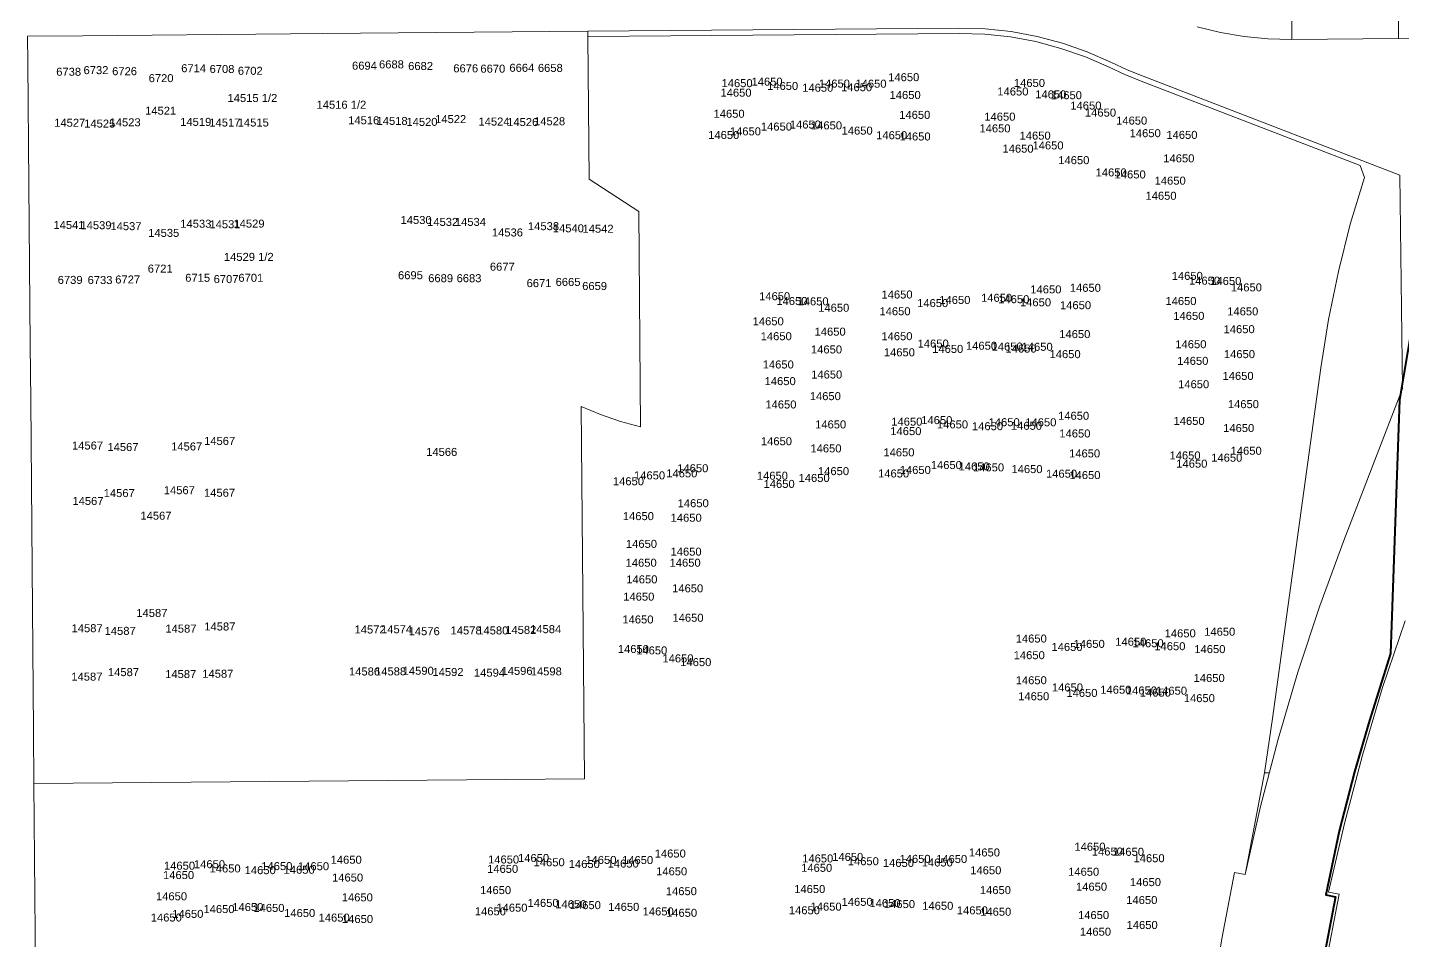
# Model space of a CAD drawing. Header units: feet. Extents: x 865220 to 2843432, y -2240498 to 970288.
# Drawn here: x 2831954 to 2833243, y 962268 to 963124 of the extents above; entities that cross this region are included whole.
import ezdxf
from ezdxf.enums import TextEntityAlignment as Align

# ---------------------------------------------------------------- set-up
doc = ezdxf.new("R2010")
doc.units = ezdxf.units.FT
doc.header["$LTSCALE"] = 0.015
doc.header["$MEASUREMENT"] = 0
doc.layers.add('Dakota County Addresses', color=7, linetype='Continuous')
doc.layers.add('Dakota County Parcels', color=7, linetype='Continuous')
doc.layers.add('WORK BOUNDARY', color=110, linetype='Continuous', lineweight=40)
doc.styles.add('Dimensions 100', font='arial.ttf')

# ---------------------------------------------------------------- blocks, each defined once
blk = doc.blocks.new('ACMAP_ANN_TEMPLATE_Dakota County Addresses')
at = {"layer": 'Dakota County Addresses', "style": 'Dimensions 100'}
blk.add_attdef('DakotaCountyAddress', text='', height=50, dxfattribs=at).set_placement((0, 0), align=Align.CENTER)

msp = doc.modelspace()

# ---------------------------------------------------------------- linework, layer by layer
at = {"layer": 'Dakota County Parcels', "lineweight": 5, "ltscale": 100}
for p, q in [((2833239, 963114), (2833238.8, 963214)), ((2832006.2, 963116.5), (2831954.2, 963116.1)), ((2831954.4, 963091.1), (2831954.2, 963116.1)), ((2832200.8, 963118.2), (2832006.2, 963116.5)), ((2832200.8, 963118.2), (2832230.7, 963118.5)), ((2832230.7, 963118.5), (2832479.3, 963120.7)), ((2832827.1, 963123.7), (2832479.3, 963120.7)), ((2832479.3, 963120.7), (2832479.3, 963115.7)), ((2832827.2, 963118.7), (2832479.3, 963115.7)), ((2832479.3, 963115.7), (2832480.5, 962981.9)), ((2833139, 963113.1), (2833239, 963114)), ((2833239, 963114), (2833259, 963114.2)), ((2831955.4, 962977.4), (2831954.4, 963091.1)), ((2833203.2, 962994.8), (2832997.9, 963073.8)), ((2833240.4, 962985.8), (2832999.7, 963078.5)), ((2833207.1, 962983.6), (2833203.2, 962994.8)), ((2833242.7, 962785.8), (2833240.4, 962985.8)), ((2831956.7, 962826.7), (2831955.4, 962977.4)), ((2832480.5, 962981.9), (2832527, 962951.6)), ((2832527, 962951.6), (2832528.8, 962749.7)), ((2831957.2, 962774.7), (2831956.7, 962826.7)), ((2833166.3, 962805.2), (2833121.1, 962476.4)), ((2833242.7, 962785.8), (2833187.9, 962643.3)), ((2831958.5, 962617.8), (2831957.2, 962774.7)), ((2832476.2, 962419.7), (2832473.2, 962768.8)), ((2833113.4, 962425.3), (2833121.1, 962476.4)), ((2831960.3, 962415.1), (2831959.8, 962465.1)), ((2832476.2, 962419.7), (2831960.3, 962415.2)), ((2833113.4, 962425.3), (2833095.3, 962329.9)), ((2833117.7, 962425.3), (2833113.4, 962425.3)), ((2831960.3, 962415.2), (2831963, 962096.5)), ((2833085.5, 962331.9), (2833095.3, 962329.9)), ((2833183.3, 962311.4), (2833173.6, 962313.4))]:
    msp.add_line(p, q, dxfattribs=at)
for points in [[(2833139, 963113.1), (2833139, 963136.4), (2833138.9, 963156.4), (2833138.8, 963213.1)], [(2833139, 963113.1), (2833116.7, 963113.7), (2833094.4, 963115.9), (2833072.3, 963119.6), (2833050.5, 963124.8)], [(2832970, 963091.5), (2832947.4, 963101.4), (2832924.2, 963109.5), (2832900.4, 963115.9), (2832876.2, 963120.4), (2832851.7, 963123), (2832827.1, 963123.7)], [(2832967.8, 963087), (2832945.6, 963096.7), (2832922.7, 963104.7), (2832899.3, 963111), (2832875.5, 963115.4), (2832851.4, 963118), (2832827.2, 963118.7)], [(2832967.8, 963087), (2832982.7, 963080.1), (2832997.9, 963073.8)], [(2832970, 963091.5), (2832984.7, 963084.7), (2832999.7, 963078.5)], [(2833207.1, 962983.6), (2833193.9, 962939.7), (2833182.7, 962895.3), (2833173.5, 962850.4), (2833166.3, 962805.2)], [(2832473.2, 962768.8), (2832491.3, 962761.3), (2832509.8, 962754.9), (2832528.8, 962749.7)], [(2833187.9, 962643.3), (2833165.4, 962581.9), (2833144.8, 962519.8), (2833126.3, 962457), (2833109.7, 962393.7), (2833095.3, 962329.9)], [(2831959.8, 962465.1), (2831959.8, 962465.1), (2831958.5, 962617.8)], [(2833173.6, 962313.4), (2833188.3, 962377.9), (2833205.2, 962441.9), (2833224.2, 962505.2), (2833245.3, 962567.9)], [(2833085.5, 962331.9), (2833073.4, 962269.6), (2833063.2, 962206.9), (2833055, 962143.9)], [(2833141.8, 961887.7), (2833142.3, 961958.8), (2833145.4, 962029.8), (2833151, 962100.7), (2833159.3, 962171.3), (2833170, 962241.5), (2833183.3, 962311.4)]]:
    msp.add_lwpolyline(points, dxfattribs=at)
at = {"layer": 'WORK BOUNDARY', "ltscale": 100, "flags": 128}
msp.add_lwpolyline([(2833255, 962864), (2833239.9, 962775.2), (2833231.7, 962537.1), (2833211.8, 962474.4), (2833197.9, 962426.3), (2833183.6, 962370.7), (2833171, 962310.8), (2833179.9, 962309.1), (2833167.1, 962242), (2833158.1, 962183.7), (2833145.2, 962065.5), (2833139.3, 961958.9), (2833138.8, 961887.7), (2833139.6, 961817.8), (2833140.9, 961711.7), (2833143.2, 961510.6), (2833143.2, 961292.4), (2833156, 961218.5), (2833168.5, 961096.8), (2833182.8, 960984.7), (2833197.2, 960855.1), (2833211.9, 960564.4), (2833241.9, 957803.3)], dxfattribs=at)

# ---------------------------------------------------------------- block references
at = {"layer": 'Dakota County Addresses', "lineweight": 5, "ltscale": 100, "xscale": 0.15, "yscale": 0.15, "zscale": 0.15}
for p, values in [((2831992.8, 963079), {'DakotaCountyAddress': '6738'}), ((2832018.4, 963080.5), {'DakotaCountyAddress': '6732'}), ((2832045.2, 963079.5), {'DakotaCountyAddress': '6726'}), ((2832109.9, 963082.3), {'DakotaCountyAddress': '6714'}), ((2832136.5, 963081.6), {'DakotaCountyAddress': '6708'}), ((2832163, 963079.9), {'DakotaCountyAddress': '6702'}), ((2832270, 963084.7), {'DakotaCountyAddress': '6694'}), ((2832295.3, 963085.9), {'DakotaCountyAddress': '6688'}), ((2832322.6, 963084.4), {'DakotaCountyAddress': '6682'}), ((2832364.9, 963082.2), {'DakotaCountyAddress': '6676'}), ((2832390.3, 963081.9), {'DakotaCountyAddress': '6670'}), ((2832417.5, 963082.7), {'DakotaCountyAddress': '6664'}), ((2832444.2, 963082.6), {'DakotaCountyAddress': '6658'}), ((2832079.4, 963073), {'DakotaCountyAddress': '6720'}), ((2832619.2, 963068.3), {'DakotaCountyAddress': '14650'}), ((2832647.3, 963069.7), {'DakotaCountyAddress': '14650'}), ((2832661.9, 963065.7), {'DakotaCountyAddress': '14650'}), ((2832710.4, 963067.9), {'DakotaCountyAddress': '14650'}), ((2832744.7, 963067.8), {'DakotaCountyAddress': '14650'}), ((2832775.4, 963073.9), {'DakotaCountyAddress': '14650'}), ((2832893.2, 963068.5), {'DakotaCountyAddress': '14650'}), ((2832165, 963054.4), {'DakotaCountyAddress': '14515 1/2'}), ((2832618.2, 963059.4), {'DakotaCountyAddress': '14650'}), ((2832694.8, 963064), {'DakotaCountyAddress': '14650'}), ((2832731.2, 963064.5), {'DakotaCountyAddress': '14650'}), ((2832776.7, 963057.2), {'DakotaCountyAddress': '14650'}), ((2832877.7, 963060.5), {'DakotaCountyAddress': '14650'}), ((2832913.2, 963057.8), {'DakotaCountyAddress': '14650'}), ((2832927.8, 963057), {'DakotaCountyAddress': '14650'}), ((2832079, 963042.5), {'DakotaCountyAddress': '14521'}), ((2832248.4, 963048.1), {'DakotaCountyAddress': '14516 1/2'}), ((2832611.7, 963039.6), {'DakotaCountyAddress': '14650'}), ((2832946.1, 963047.3), {'DakotaCountyAddress': '14650'}), ((2832959.8, 963040.7), {'DakotaCountyAddress': '14650'}), ((2831993.8, 963031.2), {'DakotaCountyAddress': '14527'}), ((2832021.9, 963030.4), {'DakotaCountyAddress': '14525'}), ((2832045.7, 963031.6), {'DakotaCountyAddress': '14523'}), ((2832111.9, 963032), {'DakotaCountyAddress': '14519'}), ((2832139.2, 963031.4), {'DakotaCountyAddress': '14517'}), ((2832165.8, 963031.4), {'DakotaCountyAddress': '14515'}), ((2832269.3, 963033.5), {'DakotaCountyAddress': '14516'}), ((2832295.9, 963032.9), {'DakotaCountyAddress': '14518'}), ((2832323.9, 963032), {'DakotaCountyAddress': '14520'}), ((2832350.8, 963034.6), {'DakotaCountyAddress': '14522'}), ((2832391.4, 963032.3), {'DakotaCountyAddress': '14524'}), ((2832418.3, 963031.8), {'DakotaCountyAddress': '14526'}), ((2832443.5, 963032.6), {'DakotaCountyAddress': '14528'}), ((2832656.1, 963027.6), {'DakotaCountyAddress': '14650'}), ((2832683.2, 963029.5), {'DakotaCountyAddress': '14650'}), ((2832703, 963028.7), {'DakotaCountyAddress': '14650'}), ((2832785.7, 963038.6), {'DakotaCountyAddress': '14650'}), ((2832865.5, 963036.9), {'DakotaCountyAddress': '14650'}), ((2832989, 963033.2), {'DakotaCountyAddress': '14650'}), ((2832606.7, 963019.7), {'DakotaCountyAddress': '14650'}), ((2832627, 963023.1), {'DakotaCountyAddress': '14650'}), ((2832731.7, 963023.8), {'DakotaCountyAddress': '14650'}), ((2832764.1, 963019.5), {'DakotaCountyAddress': '14650'}), ((2832786, 963018.3), {'DakotaCountyAddress': '14650'}), ((2832860.9, 963025.9), {'DakotaCountyAddress': '14650'}), ((2832898.5, 963019.1), {'DakotaCountyAddress': '14650'}), ((2833001.7, 963021.4), {'DakotaCountyAddress': '14650'}), ((2833036.1, 963019.8), {'DakotaCountyAddress': '14650'}), ((2832882.5, 963006.9), {'DakotaCountyAddress': '14650'}), ((2832910.6, 963009.9), {'DakotaCountyAddress': '14650'}), ((2832934.8, 962996.1), {'DakotaCountyAddress': '14650'}), ((2833033.2, 962997.8), {'DakotaCountyAddress': '14650'}), ((2832969.8, 962984.6), {'DakotaCountyAddress': '14650'}), ((2832987.6, 962982.7), {'DakotaCountyAddress': '14650'}), ((2833025.1, 962976.9), {'DakotaCountyAddress': '14650'}), ((2833016.5, 962962.7), {'DakotaCountyAddress': '14650'}), ((2832112, 962936.5), {'DakotaCountyAddress': '14533'}), ((2832161.8, 962936.6), {'DakotaCountyAddress': '14529'}), ((2832318.4, 962940), {'DakotaCountyAddress': '14530'}), ((2832343.3, 962938.2), {'DakotaCountyAddress': '14532'}), ((2832369.3, 962938.2), {'DakotaCountyAddress': '14534'}), ((2831993.1, 962935.3), {'DakotaCountyAddress': '14541'}), ((2832018.4, 962935.1), {'DakotaCountyAddress': '14539'}), ((2832046.5, 962934.2), {'DakotaCountyAddress': '14537'}), ((2832081.9, 962927.9), {'DakotaCountyAddress': '14535'}), ((2832139.3, 962936), {'DakotaCountyAddress': '14531'}), ((2832404, 962928.3), {'DakotaCountyAddress': '14536'}), ((2832437.8, 962934.2), {'DakotaCountyAddress': '14538'}), ((2832461.1, 962932.2), {'DakotaCountyAddress': '14540'}), ((2832488.9, 962931.8), {'DakotaCountyAddress': '14542'}), ((2832161.6, 962905.4), {'DakotaCountyAddress': '14529 1/2'}), ((2832078.6, 962894.4), {'DakotaCountyAddress': '6721'}), ((2832113.7, 962885.8), {'DakotaCountyAddress': '6715'}), ((2832163.5, 962885.8), {'DakotaCountyAddress': '6701'}), ((2832313.1, 962888.2), {'DakotaCountyAddress': '6695'}), ((2832341.4, 962885.4), {'DakotaCountyAddress': '6689'}), ((2832368, 962885.4), {'DakotaCountyAddress': '6683'}), ((2832399.2, 962896.2), {'DakotaCountyAddress': '6677'}), ((2833041.1, 962887.6), {'DakotaCountyAddress': '14650'}), ((2831994.2, 962883.8), {'DakotaCountyAddress': '6739'}), ((2832022.2, 962883.7), {'DakotaCountyAddress': '6733'}), ((2832048.1, 962884.2), {'DakotaCountyAddress': '6727'}), ((2832140.3, 962884.6), {'DakotaCountyAddress': '6707'}), ((2832433.6, 962880.8), {'DakotaCountyAddress': '6671'}), ((2832460.8, 962881.9), {'DakotaCountyAddress': '6665'}), ((2832485.7, 962878.1), {'DakotaCountyAddress': '6659'}), ((2832908.6, 962874.9), {'DakotaCountyAddress': '14650'}), ((2832945.6, 962876.4), {'DakotaCountyAddress': '14650'}), ((2833057.3, 962883.1), {'DakotaCountyAddress': '14650'}), ((2833077.2, 962882.8), {'DakotaCountyAddress': '14650'}), ((2833096.5, 962876.8), {'DakotaCountyAddress': '14650'}), ((2832654.4, 962868.5), {'DakotaCountyAddress': '14650'}), ((2832670.6, 962864), {'DakotaCountyAddress': '14650'}), ((2832690.4, 962863.7), {'DakotaCountyAddress': '14650'}), ((2832769.1, 962870.1), {'DakotaCountyAddress': '14650'}), ((2832802.5, 962862.1), {'DakotaCountyAddress': '14650'}), ((2832823.3, 962865), {'DakotaCountyAddress': '14650'}), ((2832862.4, 962867), {'DakotaCountyAddress': '14650'}), ((2832878.5, 962865.7), {'DakotaCountyAddress': '14650'}), ((2832898.9, 962862.8), {'DakotaCountyAddress': '14650'}), ((2832936.4, 962860.1), {'DakotaCountyAddress': '14650'}), ((2833035.2, 962864), {'DakotaCountyAddress': '14650'}), ((2832709.8, 962857.7), {'DakotaCountyAddress': '14650'}), ((2832767.2, 962854.4), {'DakotaCountyAddress': '14650'}), ((2833042.6, 962850.1), {'DakotaCountyAddress': '14650'}), ((2833093.1, 962854.3), {'DakotaCountyAddress': '14650'}), ((2832648.4, 962845), {'DakotaCountyAddress': '14650'}), ((2832706.4, 962835.3), {'DakotaCountyAddress': '14650'}), ((2833089.7, 962837.6), {'DakotaCountyAddress': '14650'}), ((2832655.9, 962831), {'DakotaCountyAddress': '14650'}), ((2832769, 962831), {'DakotaCountyAddress': '14650'}), ((2832803, 962824.1), {'DakotaCountyAddress': '14650'}), ((2832848.3, 962822.1), {'DakotaCountyAddress': '14650'}), ((2832872.3, 962821.3), {'DakotaCountyAddress': '14650'}), ((2832900.4, 962821.1), {'DakotaCountyAddress': '14650'}), ((2832935.7, 962833), {'DakotaCountyAddress': '14650'}), ((2833044.5, 962823.5), {'DakotaCountyAddress': '14650'}), ((2832703, 962818.6), {'DakotaCountyAddress': '14650'}), ((2832771.3, 962815.9), {'DakotaCountyAddress': '14650'}), ((2832816.6, 962819.1), {'DakotaCountyAddress': '14650'}), ((2832885.3, 962819.4), {'DakotaCountyAddress': '14650'}), ((2832926.6, 962814.2), {'DakotaCountyAddress': '14650'}), ((2833046.3, 962807.9), {'DakotaCountyAddress': '14650'}), ((2833090, 962814.2), {'DakotaCountyAddress': '14650'}), ((2832657.8, 962804.5), {'DakotaCountyAddress': '14650'}), ((2832703.2, 962795.1), {'DakotaCountyAddress': '14650'}), ((2832659.6, 962788.9), {'DakotaCountyAddress': '14650'}), ((2833047.1, 962786), {'DakotaCountyAddress': '14650'}), ((2833088.7, 962793.8), {'DakotaCountyAddress': '14650'}), ((2832701.9, 962774.8), {'DakotaCountyAddress': '14650'}), ((2832660.3, 962767), {'DakotaCountyAddress': '14650'}), ((2832934.6, 962756.4), {'DakotaCountyAddress': '14650'}), ((2833093.7, 962767.3), {'DakotaCountyAddress': '14650'}), ((2832706.9, 962748.3), {'DakotaCountyAddress': '14650'}), ((2832778.3, 962750.9), {'DakotaCountyAddress': '14650'}), ((2832806.4, 962752.3), {'DakotaCountyAddress': '14650'}), ((2832821.1, 962748.3), {'DakotaCountyAddress': '14650'}), ((2832853.9, 962746.6), {'DakotaCountyAddress': '14650'}), ((2832869.5, 962750.4), {'DakotaCountyAddress': '14650'}), ((2832890.4, 962747), {'DakotaCountyAddress': '14650'}), ((2832903.9, 962750.3), {'DakotaCountyAddress': '14650'}), ((2833042.8, 962751.6), {'DakotaCountyAddress': '14650'}), ((2833089.3, 962744.9), {'DakotaCountyAddress': '14650'}), ((2832134.3, 962732.8), {'DakotaCountyAddress': '14567'}), ((2832134.3, 962732.8), {'DakotaCountyAddress': '14567'}), ((2832134.3, 962732.8), {'DakotaCountyAddress': '14567'}), ((2832656.1, 962732.5), {'DakotaCountyAddress': '14650'}), ((2832777.4, 962742), {'DakotaCountyAddress': '14650'}), ((2832935.8, 962739.8), {'DakotaCountyAddress': '14650'}), ((2832010.5, 962728.5), {'DakotaCountyAddress': '14567'}), ((2832010.5, 962728.5), {'DakotaCountyAddress': '14567'}), ((2832010.5, 962728.5), {'DakotaCountyAddress': '14567'}), ((2832043.7, 962727.1), {'DakotaCountyAddress': '14567'}), ((2832043.7, 962727.1), {'DakotaCountyAddress': '14567'}), ((2832043.7, 962727.1), {'DakotaCountyAddress': '14567'}), ((2832103.4, 962727.6), {'DakotaCountyAddress': '14567'}), ((2832103.4, 962727.6), {'DakotaCountyAddress': '14567'}), ((2832103.4, 962727.6), {'DakotaCountyAddress': '14567'}), ((2832342.4, 962722.5), {'DakotaCountyAddress': '14566'}), ((2832702.5, 962725.8), {'DakotaCountyAddress': '14650'}), ((2832770.9, 962722.1), {'DakotaCountyAddress': '14650'}), ((2832944.9, 962721.1), {'DakotaCountyAddress': '14650'}), ((2833039, 962719.2), {'DakotaCountyAddress': '14650'}), ((2833096.3, 962723.6), {'DakotaCountyAddress': '14650'}), ((2832577.7, 962707.2), {'DakotaCountyAddress': '14650'}), ((2832709.6, 962704.5), {'DakotaCountyAddress': '14650'}), ((2832786.2, 962705.6), {'DakotaCountyAddress': '14650'}), ((2832815.3, 962710.2), {'DakotaCountyAddress': '14650'}), ((2832841.4, 962708.9), {'DakotaCountyAddress': '14650'}), ((2832854.9, 962708), {'DakotaCountyAddress': '14650'}), ((2832890.9, 962706.4), {'DakotaCountyAddress': '14650'}), ((2833045.4, 962711.5), {'DakotaCountyAddress': '14650'}), ((2833078.1, 962717.1), {'DakotaCountyAddress': '14650'}), ((2832517.4, 962695), {'DakotaCountyAddress': '14650'}), ((2832537.2, 962700.5), {'DakotaCountyAddress': '14650'}), ((2832567.4, 962702.4), {'DakotaCountyAddress': '14650'}), ((2832652.3, 962700.2), {'DakotaCountyAddress': '14650'}), ((2832658.6, 962692.5), {'DakotaCountyAddress': '14650'}), ((2832691.4, 962698.1), {'DakotaCountyAddress': '14650'}), ((2832765.9, 962702.3), {'DakotaCountyAddress': '14650'}), ((2832923.3, 962702.1), {'DakotaCountyAddress': '14650'}), ((2832945.2, 962700.8), {'DakotaCountyAddress': '14650'}), ((2832040.2, 962683.9), {'DakotaCountyAddress': '14567'}), ((2832040.2, 962683.9), {'DakotaCountyAddress': '14567'}), ((2832040.2, 962683.9), {'DakotaCountyAddress': '14567'}), ((2832096.5, 962686.6), {'DakotaCountyAddress': '14567'}), ((2832096.5, 962686.6), {'DakotaCountyAddress': '14567'}), ((2832096.5, 962686.6), {'DakotaCountyAddress': '14567'}), ((2832134.2, 962684.2), {'DakotaCountyAddress': '14567'}), ((2832134.2, 962684.2), {'DakotaCountyAddress': '14567'}), ((2832134.2, 962684.2), {'DakotaCountyAddress': '14567'}), ((2832010.9, 962676.5), {'DakotaCountyAddress': '14567'}), ((2832010.9, 962676.5), {'DakotaCountyAddress': '14567'}), ((2832010.9, 962676.5), {'DakotaCountyAddress': '14567'}), ((2832578.1, 962674.4), {'DakotaCountyAddress': '14650'}), ((2832074.6, 962662.7), {'DakotaCountyAddress': '14567'}), ((2832526.7, 962662.3), {'DakotaCountyAddress': '14650'}), ((2832571.5, 962660.8), {'DakotaCountyAddress': '14650'}), ((2832529.6, 962636.3), {'DakotaCountyAddress': '14650'}), ((2832571.4, 962629), {'DakotaCountyAddress': '14650'}), ((2832529.3, 962618.6), {'DakotaCountyAddress': '14650'}), ((2832570.5, 962618.6), {'DakotaCountyAddress': '14650'}), ((2832530, 962603), {'DakotaCountyAddress': '14650'}), ((2832572.9, 962594.6), {'DakotaCountyAddress': '14650'}), ((2832527.1, 962586.8), {'DakotaCountyAddress': '14650'}), ((2832070.8, 962571.5), {'DakotaCountyAddress': '14587'}), ((2832526.3, 962565.4), {'DakotaCountyAddress': '14650'}), ((2832573.2, 962567), {'DakotaCountyAddress': '14650'}), ((2832010.1, 962557.2), {'DakotaCountyAddress': '14587'}), ((2832010.1, 962557.2), {'DakotaCountyAddress': '14587'}), ((2832010.1, 962557.2), {'DakotaCountyAddress': '14587'}), ((2832041.1, 962554.7), {'DakotaCountyAddress': '14587'}), ((2832041.1, 962554.7), {'DakotaCountyAddress': '14587'}), ((2832041.1, 962554.7), {'DakotaCountyAddress': '14587'}), ((2832098, 962556.8), {'DakotaCountyAddress': '14587'}), ((2832098, 962556.8), {'DakotaCountyAddress': '14587'}), ((2832098, 962556.8), {'DakotaCountyAddress': '14587'}), ((2832134.5, 962558.8), {'DakotaCountyAddress': '14587'}), ((2832134.5, 962558.8), {'DakotaCountyAddress': '14587'}), ((2832134.5, 962558.8), {'DakotaCountyAddress': '14587'}), ((2832275.3, 962556), {'DakotaCountyAddress': '14572'}), ((2832300.1, 962556.2), {'DakotaCountyAddress': '14574'}), ((2832326, 962554.4), {'DakotaCountyAddress': '14576'}), ((2832365.3, 962555.1), {'DakotaCountyAddress': '14578'}), ((2832390.3, 962555.1), {'DakotaCountyAddress': '14580'}), ((2832416.5, 962555.6), {'DakotaCountyAddress': '14582'}), ((2832439.8, 962556.3), {'DakotaCountyAddress': '14584'}), ((2833034.5, 962552.4), {'DakotaCountyAddress': '14650'}), ((2833071.5, 962553.9), {'DakotaCountyAddress': '14650'}), ((2832522, 962537.7), {'DakotaCountyAddress': '14650'}), ((2832894.9, 962547.5), {'DakotaCountyAddress': '14650'}), ((2832928.4, 962539.6), {'DakotaCountyAddress': '14650'}), ((2832949.2, 962542.5), {'DakotaCountyAddress': '14650'}), ((2832988.2, 962544.5), {'DakotaCountyAddress': '14650'}), ((2833004.4, 962543.1), {'DakotaCountyAddress': '14650'}), ((2833024.8, 962540.3), {'DakotaCountyAddress': '14650'}), ((2833062.3, 962537.6), {'DakotaCountyAddress': '14650'}), ((2832539.2, 962536.4), {'DakotaCountyAddress': '14650'}), ((2832563.8, 962528.9), {'DakotaCountyAddress': '14650'}), ((2832580.5, 962525.4), {'DakotaCountyAddress': '14650'}), ((2832893, 962531.9), {'DakotaCountyAddress': '14650'}), ((2832009.9, 962511.8), {'DakotaCountyAddress': '14587'}), ((2832009.9, 962511.8), {'DakotaCountyAddress': '14587'}), ((2832009.9, 962511.8), {'DakotaCountyAddress': '14587'}), ((2832044.2, 962516), {'DakotaCountyAddress': '14587'}), ((2832044.2, 962516), {'DakotaCountyAddress': '14587'}), ((2832044.2, 962516), {'DakotaCountyAddress': '14587'}), ((2832097.8, 962514.2), {'DakotaCountyAddress': '14587'}), ((2832097.8, 962514.2), {'DakotaCountyAddress': '14587'}), ((2832097.8, 962514.2), {'DakotaCountyAddress': '14587'}), ((2832132.6, 962514.5), {'DakotaCountyAddress': '14587'}), ((2832132.6, 962514.5), {'DakotaCountyAddress': '14587'}), ((2832132.6, 962514.5), {'DakotaCountyAddress': '14587'}), ((2832270.1, 962516.6), {'DakotaCountyAddress': '14586'}), ((2832294.5, 962516.7), {'DakotaCountyAddress': '14588'}), ((2832320.4, 962517.3), {'DakotaCountyAddress': '14590'}), ((2832348.3, 962516.1), {'DakotaCountyAddress': '14592'}), ((2832387.2, 962515.5), {'DakotaCountyAddress': '14594'}), ((2832413, 962517.2), {'DakotaCountyAddress': '14596'}), ((2832440.4, 962516.7), {'DakotaCountyAddress': '14598'}), ((2832894.9, 962508.4), {'DakotaCountyAddress': '14650'}), ((2832928.8, 962501.6), {'DakotaCountyAddress': '14650'}), ((2832974.2, 962499.5), {'DakotaCountyAddress': '14650'}), ((2832998.2, 962498.8), {'DakotaCountyAddress': '14650'}), ((2833026.3, 962498.6), {'DakotaCountyAddress': '14650'}), ((2833061.6, 962510.5), {'DakotaCountyAddress': '14650'}), ((2832897.2, 962493.4), {'DakotaCountyAddress': '14650'}), ((2832942.4, 962496.5), {'DakotaCountyAddress': '14650'}), ((2833011.2, 962496.8), {'DakotaCountyAddress': '14650'}), ((2833052.4, 962491.6), {'DakotaCountyAddress': '14650'}), ((2832556.6, 962345.9), {'DakotaCountyAddress': '14650'}), ((2832851, 962346.9), {'DakotaCountyAddress': '14650'}), ((2832949.9, 962352.3), {'DakotaCountyAddress': '14650'}), ((2832966.2, 962347.8), {'DakotaCountyAddress': '14650'}), ((2832986, 962347.5), {'DakotaCountyAddress': '14650'}), ((2832096.7, 962334.5), {'DakotaCountyAddress': '14650'}), ((2832124.8, 962335.9), {'DakotaCountyAddress': '14650'}), ((2832139.4, 962331.9), {'DakotaCountyAddress': '14650'}), ((2832187.9, 962334.1), {'DakotaCountyAddress': '14650'}), ((2832222.3, 962334), {'DakotaCountyAddress': '14650'}), ((2832252.9, 962340.1), {'DakotaCountyAddress': '14650'}), ((2832399.5, 962331.5), {'DakotaCountyAddress': '14650'}), ((2832400.4, 962340.3), {'DakotaCountyAddress': '14650'}), ((2832428.5, 962341.7), {'DakotaCountyAddress': '14650'}), ((2832443.1, 962337.7), {'DakotaCountyAddress': '14650'}), ((2832476, 962336.1), {'DakotaCountyAddress': '14650'}), ((2832491.6, 962339.9), {'DakotaCountyAddress': '14650'}), ((2832512.5, 962336.5), {'DakotaCountyAddress': '14650'}), ((2832526, 962339.8), {'DakotaCountyAddress': '14650'}), ((2832693.8, 962332.5), {'DakotaCountyAddress': '14650'}), ((2832694.8, 962341.3), {'DakotaCountyAddress': '14650'}), ((2832722.9, 962342.7), {'DakotaCountyAddress': '14650'}), ((2832737.5, 962338.7), {'DakotaCountyAddress': '14650'}), ((2832770.4, 962337.1), {'DakotaCountyAddress': '14650'}), ((2832786, 962340.9), {'DakotaCountyAddress': '14650'}), ((2832806.8, 962337.5), {'DakotaCountyAddress': '14650'}), ((2832820.3, 962340.8), {'DakotaCountyAddress': '14650'}), ((2833005.3, 962341.5), {'DakotaCountyAddress': '14650'}), ((2832095.8, 962325.7), {'DakotaCountyAddress': '14650'}), ((2832172.3, 962330.3), {'DakotaCountyAddress': '14650'}), ((2832208.8, 962330.7), {'DakotaCountyAddress': '14650'}), ((2832254.2, 962323.4), {'DakotaCountyAddress': '14650'}), ((2832557.9, 962329.2), {'DakotaCountyAddress': '14650'}), ((2832852.3, 962330.2), {'DakotaCountyAddress': '14650'}), ((2832944, 962328.8), {'DakotaCountyAddress': '14650'}), ((2833001.9, 962319.1), {'DakotaCountyAddress': '14650'}), ((2832089.2, 962305.8), {'DakotaCountyAddress': '14650'}), ((2832392.9, 962311.6), {'DakotaCountyAddress': '14650'}), ((2832567, 962310.6), {'DakotaCountyAddress': '14650'}), ((2832687.3, 962312.6), {'DakotaCountyAddress': '14650'}), ((2832861.3, 962311.6), {'DakotaCountyAddress': '14650'}), ((2832951.4, 962314.8), {'DakotaCountyAddress': '14650'}), ((2832133.7, 962293.8), {'DakotaCountyAddress': '14650'}), ((2832160.7, 962295.7), {'DakotaCountyAddress': '14650'}), ((2832180.5, 962294.9), {'DakotaCountyAddress': '14650'}), ((2832263.3, 962304.8), {'DakotaCountyAddress': '14650'}), ((2832408.2, 962295.1), {'DakotaCountyAddress': '14650'}), ((2832437.4, 962299.6), {'DakotaCountyAddress': '14650'}), ((2832463.4, 962298.4), {'DakotaCountyAddress': '14650'}), ((2832477, 962297.5), {'DakotaCountyAddress': '14650'}), ((2832513, 962295.9), {'DakotaCountyAddress': '14650'}), ((2832682.3, 962292.7), {'DakotaCountyAddress': '14650'}), ((2832702.6, 962296.1), {'DakotaCountyAddress': '14650'}), ((2832731.7, 962300.6), {'DakotaCountyAddress': '14650'}), ((2832757.8, 962299.4), {'DakotaCountyAddress': '14650'}), ((2832771.4, 962298.5), {'DakotaCountyAddress': '14650'}), ((2832807.3, 962296.9), {'DakotaCountyAddress': '14650'}), ((2832839.7, 962292.6), {'DakotaCountyAddress': '14650'}), ((2832998.5, 962302.3), {'DakotaCountyAddress': '14650'}), ((2832084.3, 962285.9), {'DakotaCountyAddress': '14650'}), ((2832104.5, 962289.3), {'DakotaCountyAddress': '14650'}), ((2832209.3, 962290.1), {'DakotaCountyAddress': '14650'}), ((2832241.6, 962285.8), {'DakotaCountyAddress': '14650'}), ((2832263.5, 962284.5), {'DakotaCountyAddress': '14650'}), ((2832388, 962291.7), {'DakotaCountyAddress': '14650'}), ((2832545.3, 962291.6), {'DakotaCountyAddress': '14650'}), ((2832567.2, 962290.3), {'DakotaCountyAddress': '14650'}), ((2832861.6, 962291.3), {'DakotaCountyAddress': '14650'}), ((2832953.3, 962288.2), {'DakotaCountyAddress': '14650'}), ((2832955.1, 962272.6), {'DakotaCountyAddress': '14650'}), ((2832998.8, 962278.9), {'DakotaCountyAddress': '14650'})]:
    msp.add_blockref('ACMAP_ANN_TEMPLATE_Dakota County Addresses', p, dxfattribs=at).add_auto_attribs(values)

doc.saveas('drawing.dxf')
